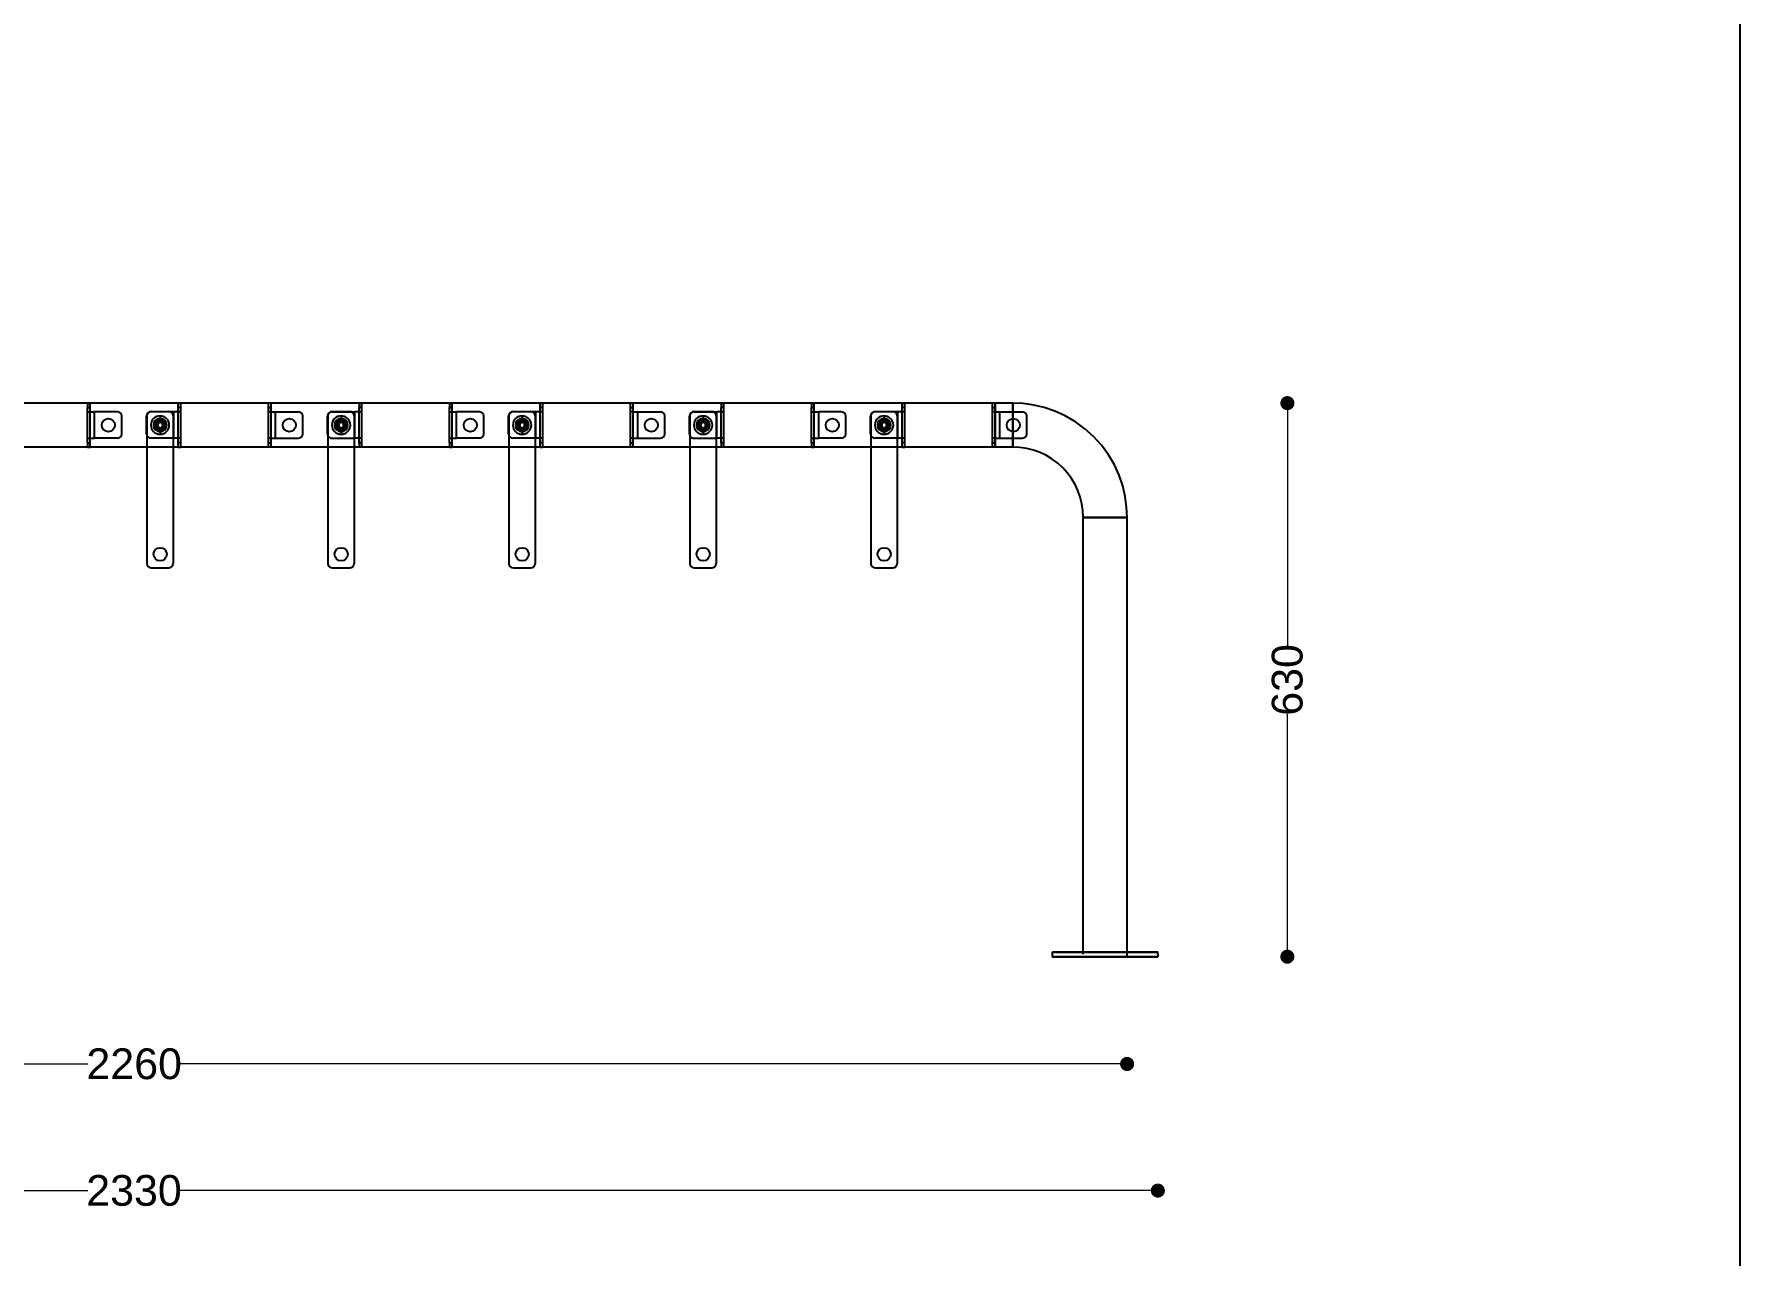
# Model space of a CAD drawing. Header units: millimetres. Extents: x 10366 to 13995, y 24552 to 29685.
# Drawn here: x 12054 to 13995, y 26904 to 28294 of the extents above; entities that cross this region are included whole.
import ezdxf

# ---------------------------------------------------------------- set-up
doc = ezdxf.new("R2010")
doc.units = ezdxf.units.MM
doc.header["$LTSCALE"] = 3
for name, color, linetype in [('Default', 7, 'Continuous'), ('Hidden_lines', 7, 'Continuous'), ('Red', 1, 'Continuous')]:
    doc.layers.add(name, color=color, linetype=linetype)
doc.styles.get("Standard").update_dxf_attribs({"font": 'arial.ttf'})
doc.dimstyles.new('MATEUSZ', dxfattribs={"dimtxt": 35, "dimasz": 16, "dimexe": 0.18, "dimexo": 0.0625, "dimgap": 0.09, "dimtad": 0, "dimdec": 0, "dimdsep": 46, "dimtxsty": 'Standard', "dimblk": 'DOT', "dimcen": 0.09, "dimse1": 1, "dimse2": 1, "dimadec": 0, "dimazin": 0, "dimtfac": 1, "dimtdec": 0, "dimtofl": 0, "dimtmove": 0, "dimatfit": 3, "dimfxl": 1, "dimtolj": 1, "dimtzin": 0, "dimlwd": 9, "dimlwe": 9, "dimarcsym": 0})

# ---------------------------------------------------------------- blocks, each defined once
blk = doc.blocks.new('_Dot')
at = {"color": 0, "linetype": 'ByBlock', "lineweight": -2}
blk.add_line((-0.5, 0), (-1, 0), dxfattribs=at)
at = {"color": 0, "linetype": 'ByBlock', "const_width": 0.5}
blk.add_lwpolyline([(-0.25, 0, 1), (0.25, 0, 1)], format="xyb", close=True, dxfattribs=at)
blk = doc.blocks.new('*D24')
at = {"color": 0, "lineweight": 9, "transparency": 16777216}
for p, q in [((11053.6, 27122.1), (12115, 27122.1)), ((13281.6, 27122.1), (12220.2, 27122.1))]:
    blk.add_line(p, q, dxfattribs=at)
at = {"layer": 'Defpoints', "color": 0, "transparency": 16777216}
for p in [(11037.6, 27247.2), (13297.6, 27247.2), (13297.6, 27122.1)]:
    blk.add_point(p, dxfattribs=at)
at = {"color": 0, "lineweight": 9, "transparency": 16777216, "xscale": 16, "yscale": 16, "zscale": 16, "rotation": 180}
blk.add_blockref('_Dot', (11037.6, 27122.1), dxfattribs=at)
at = {"color": 0, "lineweight": 9, "transparency": 16777216, "xscale": 16, "yscale": 16, "zscale": 16}
blk.add_blockref('_Dot', (13297.6, 27122.1), dxfattribs=at)
at = {"color": 0, "transparency": 16777216, "insert": (12167.6, 27122.1), "char_height": 35, "attachment_point": 5}
blk.add_mtext('\\A1;2260', dxfattribs=at)
blk = doc.blocks.new('*D25')
at = {"color": 0, "lineweight": 9, "transparency": 16777216}
for p, q in [((11018.2, 26978), (12114.8, 26978)), ((13316.6, 26978), (12220, 26978))]:
    blk.add_line(p, q, dxfattribs=at)
at = {"layer": 'Defpoints', "color": 0, "transparency": 16777216}
for p in [(11002.2, 27244.2), (13332.6, 27244.2), (13332.6, 26978)]:
    blk.add_point(p, dxfattribs=at)
at = {"color": 0, "lineweight": 9, "transparency": 16777216, "xscale": 16, "yscale": 16, "zscale": 16, "rotation": 180}
blk.add_blockref('_Dot', (11002.2, 26978), dxfattribs=at)
at = {"color": 0, "lineweight": 9, "transparency": 16777216, "xscale": 16, "yscale": 16, "zscale": 16}
blk.add_blockref('_Dot', (13332.6, 26978), dxfattribs=at)
at = {"color": 0, "transparency": 16777216, "insert": (12167.4, 26978), "char_height": 35, "attachment_point": 5}
blk.add_mtext('\\A1;2330', dxfattribs=at)
blk = doc.blocks.new('*D26')
at = {"color": 0, "lineweight": 9, "transparency": 16777216}
for p, q in [((13480, 27858.2), (13480, 27598)), ((13480, 27260.2), (13480, 27520.4))]:
    blk.add_line(p, q, dxfattribs=at)
at = {"layer": 'Defpoints', "color": 0, "transparency": 16777216}
for p in [(13044.6, 27874.2), (13480, 27874.2), (13332.6, 27244.2)]:
    blk.add_point(p, dxfattribs=at)
at = {"color": 0, "lineweight": 9, "transparency": 16777216, "xscale": 16, "yscale": 16, "zscale": 16}
for p, rotation in [((13480, 27874.2), 90), ((13480, 27244.2), 270)]:
    blk.add_blockref('_Dot', p, dxfattribs=dict(at, rotation=rotation))
at = {"color": 0, "transparency": 16777216, "insert": (13480, 27559.2), "char_height": 35, "attachment_point": 5, "rotation": 90}
blk.add_mtext('\\A1;630', dxfattribs=at)

msp = doc.modelspace()

# ---------------------------------------------------------------- linework, layer by layer
for p, q in [((13212.6, 27247.2), (13212.6, 27249.2)), ((13332.6, 27247.2), (13332.6, 27249.2))]:
    msp.add_line(p, q)
msp.add_lwpolyline([(10366.2, 24552.5), (10366.2, 29684.6), (13995, 29684.6), (13995, 24552.5)], close=True)
at = {"layer": 'Default', "color": 0}
for p, q in [((13147.6, 27874.2), (11167.6, 27874.2)), ((12114.6, 27874.2), (12117.6, 27874.2)), ((12114.6, 27864.2), (12114.6, 27869.2)), ((12114.6, 27869.2), (12117.6, 27869.2)), ((12114.6, 27834.2), (12114.6, 27864.2)), ((12117.6, 27864.2), (12117.6, 27869.2)), ((12122.6, 27834.2), (12122.6, 27864.2)), ((12148.6, 27864.2), (12122.6, 27864.2)), ((12153.6, 27839.2), (12153.6, 27859.2)), ((12217.6, 27874.2), (12220.6, 27874.2)), ((12323.6, 27874.2), (12320.6, 27874.2)), ((12387.6, 27839.2), (12387.6, 27859.2)), ((12388.1, 27859.7), (12388.1, 27691.7)), ((12393.1, 27864.7), (12413.1, 27864.7)), ((12414, 27864.2), (12418.6, 27864.2)), ((12418.1, 27859.7), (12418.1, 27691.7)), ((12418.6, 27834.2), (12418.6, 27864.2)), ((12426.6, 27874.2), (12423.6, 27874.2)), ((12423.6, 27864.2), (12423.6, 27869.2)), ((12426.6, 27869.2), (12423.6, 27869.2)), ((12426.6, 27864.2), (12426.6, 27869.2)), ((12426.6, 27834.2), (12426.6, 27864.2)), ((12526.6, 27874.2), (12529.6, 27874.2)), ((12526.6, 27864.2), (12526.6, 27869.2)), ((12526.6, 27869.2), (12529.6, 27869.2)), ((12526.6, 27834.2), (12526.6, 27864.2)), ((12529.6, 27864.2), (12529.6, 27869.2)), ((12534.6, 27834.2), (12534.6, 27864.2)), ((12560.6, 27864.2), (12534.6, 27864.2)), ((12565.6, 27839.2), (12565.6, 27859.2)), ((12629.6, 27874.2), (12632.6, 27874.2)), ((12735.6, 27874.2), (12732.6, 27874.2)), ((12799.6, 27839.2), (12799.6, 27859.2)), ((12800.1, 27859.7), (12800.1, 27691.7)), ((12805.1, 27864.7), (12825.1, 27864.7)), ((12825.8, 27864.2), (12830.6, 27864.2)), ((12830.1, 27859.7), (12830.1, 27691.7)), ((12830.6, 27834.2), (12830.6, 27864.2)), ((12838.6, 27874.2), (12835.6, 27874.2)), ((12835.6, 27864.2), (12835.6, 27869.2)), ((12838.6, 27869.2), (12835.6, 27869.2)), ((12838.6, 27864.2), (12835.6, 27864.2)), ((12838.6, 27864.2), (12838.6, 27869.2)), ((12838.6, 27834.2), (12838.6, 27864.2)), ((12938.6, 27874.2), (12941.6, 27874.2)), ((12938.6, 27864.2), (12938.6, 27869.2)), ((12938.6, 27869.2), (12941.6, 27869.2)), ((12938.6, 27834.2), (12938.6, 27864.2)), ((12941.6, 27864.2), (12941.6, 27869.2)), ((12946.6, 27834.2), (12946.6, 27864.2)), ((12972.6, 27864.2), (12946.6, 27864.2)), ((12977.6, 27839.2), (12977.6, 27859.2)), ((13041.6, 27874.2), (13044.6, 27874.2)), ((13147.6, 27874.2), (13144.6, 27874.2)), ((13147.6, 27874.2), (13144.6, 27874.2)), ((13147.6, 27874.2), (13144.6, 27874.2)), ((13167.6, 27874.2), (13147.6, 27874.2)), ((12388.1, 27824.2), (12006.1, 27824.2)), ((12114.6, 27829.2), (12114.6, 27834.2)), ((12114.6, 27829.2), (12117.6, 27829.2)), ((12114.6, 27824.2), (12117.6, 27824.2)), ((12117.6, 27829.2), (12117.6, 27834.2)), ((12148.6, 27834.2), (12122.6, 27834.2)), ((12182.1, 27824.2), (12182.1, 27691.7)), ((12212.1, 27824.2), (12212.1, 27691.7)), ((12217.6, 27824.2), (12220.6, 27824.2)), ((12323.6, 27824.2), (12320.6, 27824.2)), ((12800.1, 27824.2), (12418.1, 27824.2)), ((12423.6, 27829.2), (12423.6, 27834.2)), ((12426.6, 27829.2), (12423.6, 27829.2)), ((12426.6, 27824.2), (12423.6, 27824.2)), ((12426.6, 27829.2), (12426.6, 27834.2)), ((12526.6, 27829.2), (12526.6, 27834.2)), ((12526.6, 27829.2), (12529.6, 27829.2)), ((12526.6, 27824.2), (12529.6, 27824.2)), ((12529.6, 27829.2), (12529.6, 27834.2)), ((12560.6, 27834.2), (12534.6, 27834.2)), ((12594.1, 27824.2), (12594.1, 27691.7)), ((12624.1, 27824.2), (12624.1, 27691.7)), ((12629.6, 27824.2), (12632.6, 27824.2)), ((12735.6, 27824.2), (12732.6, 27824.2)), ((13167.6, 27824.2), (12830.1, 27824.2)), ((12838.6, 27834.2), (12835.6, 27834.2)), ((12835.6, 27829.2), (12835.6, 27834.2)), ((12838.6, 27829.2), (12835.6, 27829.2)), ((12838.6, 27824.2), (12835.6, 27824.2)), ((12838.6, 27829.2), (12838.6, 27834.2)), ((12938.6, 27829.2), (12938.6, 27834.2)), ((12938.6, 27829.2), (12941.6, 27829.2)), ((12938.6, 27824.2), (12941.6, 27824.2)), ((12941.6, 27829.2), (12941.6, 27834.2)), ((12972.6, 27834.2), (12946.6, 27834.2)), ((13006.1, 27824.2), (13006.1, 27691.7)), ((13036.1, 27824.2), (13036.1, 27691.7)), ((13041.6, 27824.2), (13044.6, 27824.2)), ((13147.6, 27824.2), (13144.6, 27824.2)), ((13247.6, 27247.2), (13247.6, 27744.2)), ((13297.6, 27247.2), (13297.6, 27744.2)), ((12187.1, 27686.7), (12207.1, 27686.7)), ((12393.1, 27686.7), (12413.1, 27686.7)), ((12599.1, 27686.7), (12619.1, 27686.7)), ((12805.1, 27686.7), (12825.1, 27686.7)), ((13011.1, 27686.7), (13031.1, 27686.7)), ((13212.6, 27244.2), (13212.6, 27247.2)), ((13332.6, 27247.2), (13332.6, 27244.2))]:
    msp.add_line(p, q, dxfattribs=at)
for points in [[(12114.6, 27874.2, 0), (12114.6, 27874.2, 0), (12114.6, 27874.2, 0), (12114.6, 27874.2, 0), (12114.6, 27874.2, 0), (12114.6, 27874.2, 0), (12114.6, 27874.2, 0), (12114.6, 27874.2, 0), (12114.6, 27874.2, 0), (12114.6, 27874.2, 0), (12114.6, 27874.2, 0), (12114.6, 27874.2, 0), (12114.6, 27874.2, 0), (12114.6, 27874.2, 0), (12114.6, 27874.2, 0), (12114.6, 27874.1, 0), (12114.6, 27873.6, 0), (12114.6, 27869.2, 0)], [(12114.6, 27864.2, 0), (12114.6, 27864.2, 0), (12114.6, 27864.2, 0), (12114.6, 27864.2, 0), (12114.6, 27864.2, 0), (12114.6, 27864.2, 0), (12114.6, 27864.2, 0), (12114.6, 27864.2, 0), (12114.6, 27864.2, 0), (12114.6, 27864.2, 0), (12114.6, 27864.2, 0), (12114.6, 27864.2, 0), (12114.7, 27864.2, 0), (12115.2, 27864.2, 0), (12117.7, 27864.2, 0), (12122.6, 27864.2, 0)], [(12117.6, 27869.2, 0), (12117.6, 27874.2, 0)], [(12426.6, 27864.2, 0), (12426.6, 27864.2, 0), (12426.6, 27864.2, 0), (12426.6, 27864.2, 0), (12426.6, 27864.2, 0), (12426.6, 27864.2, 0), (12426.6, 27864.2, 0), (12426.6, 27864.2, 0), (12426.6, 27864.2, 0), (12426.6, 27864.2, 0), (12426.6, 27864.2, 0), (12426.6, 27864.2, 0), (12426.6, 27864.2, 0), (12426, 27864.2, 0), (12423.6, 27864.2, 0), (12418.6, 27864.2, 0)], [(12423.6, 27874.2, 0), (12423.6, 27874.2, 0), (12423.6, 27874.2, 0), (12423.6, 27874.2, 0), (12423.6, 27874.2, 0), (12423.6, 27874.2, 0), (12423.6, 27874.2, 0), (12423.6, 27874.2, 0), (12423.6, 27874.2, 0), (12423.6, 27874.2, 0), (12423.6, 27874.2, 0), (12423.6, 27874.2, 0), (12423.6, 27874.2, 0), (12423.6, 27874.2, 0), (12423.6, 27874.2, 0), (12423.6, 27874.1, 0), (12423.6, 27873.6, 0), (12423.6, 27869.2, 0)], [(12426.6, 27869.2, 0), (12426.6, 27874.2, 0)], [(12526.6, 27874.2, 0), (12526.6, 27874.2, 0), (12526.6, 27874.2, 0), (12526.6, 27874.2, 0), (12526.6, 27874.2, 0), (12526.6, 27874.2, 0), (12526.6, 27874.2, 0), (12526.6, 27874.2, 0), (12526.6, 27874.2, 0), (12526.6, 27874.2, 0), (12526.6, 27874.2, 0), (12526.6, 27874.2, 0), (12526.6, 27874.2, 0), (12526.6, 27874.2, 0), (12526.6, 27874.2, 0), (12526.6, 27874.1, 0), (12526.6, 27873.6, 0), (12526.6, 27869.2, 0)], [(12526.6, 27864.2, 0), (12526.6, 27864.2, 0), (12526.6, 27864.2, 0), (12526.6, 27864.2, 0), (12526.6, 27864.2, 0), (12526.6, 27864.2, 0), (12526.6, 27864.2, 0), (12526.6, 27864.2, 0), (12526.6, 27864.2, 0), (12526.6, 27864.2, 0), (12526.6, 27864.2, 0), (12526.6, 27864.2, 0), (12526.7, 27864.2, 0), (12527.2, 27864.2, 0), (12529.7, 27864.2, 0), (12534.6, 27864.2, 0)], [(12529.6, 27869.2, 0), (12529.6, 27874.2, 0)], [(12838.6, 27864.2, 0), (12838.6, 27864.2, 0), (12838.6, 27864.2, 0), (12838.6, 27864.2, 0), (12838.6, 27864.2, 0), (12838.6, 27864.2, 0), (12838.6, 27864.2, 0), (12838.6, 27864.2, 0), (12838.6, 27864.2, 0), (12838.6, 27864.2, 0), (12838.6, 27864.2, 0), (12838.6, 27864.2, 0), (12838.6, 27864.2, 0), (12838, 27864.2, 0), (12835.6, 27864.2, 0), (12830.6, 27864.2, 0)], [(12835.6, 27874.2, 0), (12835.6, 27874.2, 0), (12835.6, 27874.2, 0), (12835.6, 27874.2, 0), (12835.6, 27874.2, 0), (12835.6, 27874.2, 0), (12835.6, 27874.2, 0), (12835.6, 27874.2, 0), (12835.6, 27874.2, 0), (12835.6, 27874.2, 0), (12835.6, 27874.2, 0), (12835.6, 27874.2, 0), (12835.6, 27874.2, 0), (12835.6, 27874.2, 0), (12835.6, 27874.2, 0), (12835.6, 27874.1, 0), (12835.6, 27873.6, 0), (12835.6, 27869.2, 0)], [(12838.6, 27869.2, 0), (12838.6, 27874.2, 0)], [(12938.6, 27874.2, 0), (12938.6, 27874.2, 0), (12938.6, 27874.2, 0), (12938.6, 27874.2, 0), (12938.6, 27874.2, 0), (12938.6, 27874.2, 0), (12938.6, 27874.2, 0), (12938.6, 27874.2, 0), (12938.6, 27874.2, 0), (12938.6, 27874.2, 0), (12938.6, 27874.2, 0), (12938.6, 27874.2, 0), (12938.6, 27874.2, 0), (12938.6, 27874.2, 0), (12938.6, 27874.2, 0), (12938.6, 27874.1, 0), (12938.6, 27873.6, 0), (12938.6, 27869.2, 0)], [(12938.6, 27864.2, 0), (12938.6, 27864.2, 0), (12938.6, 27864.2, 0), (12938.6, 27864.2, 0), (12938.6, 27864.2, 0), (12938.6, 27864.2, 0), (12938.6, 27864.2, 0), (12938.6, 27864.2, 0), (12938.6, 27864.2, 0), (12938.6, 27864.2, 0), (12938.6, 27864.2, 0), (12938.6, 27864.2, 0), (12938.7, 27864.2, 0), (12939.2, 27864.2, 0), (12941.7, 27864.2, 0), (12946.6, 27864.2, 0)], [(12941.6, 27869.2, 0), (12941.6, 27874.2, 0)], [(13147.6, 27874.2, 0), (13147.6, 27874.2, 0), (13147.6, 27874.2, 0), (13147.6, 27874.2, 0), (13147.6, 27874.2, 0), (13147.6, 27874.2, 0), (13147.6, 27874.2, 0), (13147.6, 27874.2, 0), (13147.6, 27874.2, 0), (13147.6, 27874.2, 0), (13147.6, 27874.2, 0), (13147.6, 27874.2, 0), (13147.6, 27874.2, 0), (13147.6, 27874, 0), (13147.6, 27873.5, 0), (13147.6, 27871.1, 0), (13147.6, 27824.2, 0)], [(13167.6, 27874.2, 0), (13167.6, 27874.2, 0), (13167.6, 27874.2, 0), (13167.6, 27874.2, 0), (13167.6, 27874.2, 0), (13167.6, 27874.2, 0), (13167.6, 27874.2, 0), (13167.6, 27874.2, 0), (13167.6, 27874.2, 0), (13167.6, 27874.2, 0), (13167.6, 27874.2, 0), (13167.6, 27874.2, 0), (13167.6, 27874.2, 0), (13167.6, 27874, 0), (13167.6, 27873.5, 0), (13167.6, 27871.1, 0), (13167.6, 27824.2, 0)], [(13297.6, 27744.2, 0), (13297.1, 27755.9, 0), (13295.5, 27767.9, 0), (13292.6, 27780, 0), (13288.5, 27792.1, 0), (13283.1, 27803.9, 0), (13276.4, 27815.4, 0), (13268.6, 27826.2, 0), (13259.5, 27836.1, 0), (13249.6, 27845.1, 0), (13238.8, 27853, 0), (13227.3, 27859.7, 0), (13215.5, 27865.1, 0), (13203.4, 27869.2, 0), (13191.3, 27872, 0), (13179.3, 27873.7, 0), (13167.6, 27874.2, 0)], [(12114.6, 27834.2, 0), (12114.6, 27834.2, 0), (12114.6, 27834.2, 0), (12114.6, 27834.2, 0), (12114.6, 27834.2, 0), (12114.6, 27834.2, 0), (12114.6, 27834.2, 0), (12114.6, 27834.2, 0), (12114.6, 27834.2, 0), (12114.6, 27834.2, 0), (12114.6, 27834.2, 0), (12114.6, 27834.2, 0), (12114.7, 27834.2, 0), (12115.2, 27834.2, 0), (12117.7, 27834.2, 0), (12122.6, 27834.2, 0)], [(12114.6, 27829.2, 0), (12114.6, 27824.2, 0)], [(12117.6, 27824.2, 0), (12117.6, 27824.2, 0), (12117.6, 27824.2, 0), (12117.6, 27824.2, 0), (12117.6, 27824.2, 0), (12117.6, 27824.2, 0), (12117.6, 27824.2, 0), (12117.6, 27824.2, 0), (12117.6, 27824.2, 0), (12117.6, 27824.2, 0), (12117.6, 27824.2, 0), (12117.6, 27824.2, 0), (12117.6, 27824.2, 0), (12117.6, 27824.2, 0), (12117.6, 27824.3, 0), (12117.6, 27824.4, 0), (12117.6, 27824.8, 0), (12117.6, 27829.2, 0)], [(12426.6, 27834.2, 0), (12426.6, 27834.2, 0), (12426.6, 27834.2, 0), (12426.6, 27834.2, 0), (12426.6, 27834.2, 0), (12426.6, 27834.2, 0), (12426.6, 27834.2, 0), (12426.6, 27834.2, 0), (12426.6, 27834.2, 0), (12426.6, 27834.2, 0), (12426.6, 27834.2, 0), (12426.6, 27834.2, 0), (12426.6, 27834.2, 0), (12426, 27834.2, 0), (12423.6, 27834.2, 0), (12418.6, 27834.2, 0)], [(12423.6, 27829.2, 0), (12423.6, 27824.2, 0)], [(12426.6, 27824.2, 0), (12426.6, 27824.2, 0), (12426.6, 27824.2, 0), (12426.6, 27824.2, 0), (12426.6, 27824.2, 0), (12426.6, 27824.2, 0), (12426.6, 27824.2, 0), (12426.6, 27824.2, 0), (12426.6, 27824.2, 0), (12426.6, 27824.2, 0), (12426.6, 27824.2, 0), (12426.6, 27824.2, 0), (12426.6, 27824.2, 0), (12426.6, 27824.2, 0), (12426.6, 27824.3, 0), (12426.6, 27824.4, 0), (12426.6, 27824.8, 0), (12426.6, 27829.2, 0)], [(12526.6, 27834.2, 0), (12526.6, 27834.2, 0), (12526.6, 27834.2, 0), (12526.6, 27834.2, 0), (12526.6, 27834.2, 0), (12526.6, 27834.2, 0), (12526.6, 27834.2, 0), (12526.6, 27834.2, 0), (12526.6, 27834.2, 0), (12526.6, 27834.2, 0), (12526.6, 27834.2, 0), (12526.6, 27834.2, 0), (12526.7, 27834.2, 0), (12527.2, 27834.2, 0), (12529.7, 27834.2, 0), (12534.6, 27834.2, 0)], [(12526.6, 27829.2, 0), (12526.6, 27824.2, 0)], [(12529.6, 27824.2, 0), (12529.6, 27824.2, 0), (12529.6, 27824.2, 0), (12529.6, 27824.2, 0), (12529.6, 27824.2, 0), (12529.6, 27824.2, 0), (12529.6, 27824.2, 0), (12529.6, 27824.2, 0), (12529.6, 27824.2, 0), (12529.6, 27824.2, 0), (12529.6, 27824.2, 0), (12529.6, 27824.2, 0), (12529.6, 27824.2, 0), (12529.6, 27824.2, 0), (12529.6, 27824.3, 0), (12529.6, 27824.4, 0), (12529.6, 27824.8, 0), (12529.6, 27829.2, 0)], [(12838.6, 27834.2, 0), (12838.6, 27834.2, 0), (12838.6, 27834.2, 0), (12838.6, 27834.2, 0), (12838.6, 27834.2, 0), (12838.6, 27834.2, 0), (12838.6, 27834.2, 0), (12838.6, 27834.2, 0), (12838.6, 27834.2, 0), (12838.6, 27834.2, 0), (12838.6, 27834.2, 0), (12838.6, 27834.2, 0), (12838.6, 27834.2, 0), (12838, 27834.2, 0), (12835.6, 27834.2, 0), (12830.6, 27834.2, 0)], [(12835.6, 27829.2, 0), (12835.6, 27824.2, 0)], [(12838.6, 27824.2, 0), (12838.6, 27824.2, 0), (12838.6, 27824.2, 0), (12838.6, 27824.2, 0), (12838.6, 27824.2, 0), (12838.6, 27824.2, 0), (12838.6, 27824.2, 0), (12838.6, 27824.2, 0), (12838.6, 27824.2, 0), (12838.6, 27824.2, 0), (12838.6, 27824.2, 0), (12838.6, 27824.2, 0), (12838.6, 27824.2, 0), (12838.6, 27824.2, 0), (12838.6, 27824.3, 0), (12838.6, 27824.4, 0), (12838.6, 27824.8, 0), (12838.6, 27829.2, 0)], [(12938.6, 27834.2, 0), (12938.6, 27834.2, 0), (12938.6, 27834.2, 0), (12938.6, 27834.2, 0), (12938.6, 27834.2, 0), (12938.6, 27834.2, 0), (12938.6, 27834.2, 0), (12938.6, 27834.2, 0), (12938.6, 27834.2, 0), (12938.6, 27834.2, 0), (12938.6, 27834.2, 0), (12938.6, 27834.2, 0), (12938.7, 27834.2, 0), (12939.2, 27834.2, 0), (12941.7, 27834.2, 0), (12946.6, 27834.2, 0)], [(12938.6, 27829.2, 0), (12938.6, 27824.2, 0)], [(12941.6, 27824.2, 0), (12941.6, 27824.2, 0), (12941.6, 27824.2, 0), (12941.6, 27824.2, 0), (12941.6, 27824.2, 0), (12941.6, 27824.2, 0), (12941.6, 27824.2, 0), (12941.6, 27824.2, 0), (12941.6, 27824.2, 0), (12941.6, 27824.2, 0), (12941.6, 27824.2, 0), (12941.6, 27824.2, 0), (12941.6, 27824.2, 0), (12941.6, 27824.2, 0), (12941.6, 27824.3, 0), (12941.6, 27824.4, 0), (12941.6, 27824.8, 0), (12941.6, 27829.2, 0)], [(13247.6, 27744.2, 0), (13247.2, 27752, 0), (13246.1, 27759.7, 0), (13244.2, 27767.2, 0), (13241.6, 27774.6, 0), (13238.4, 27781.6, 0), (13234.4, 27788.3, 0), (13229.8, 27794.6, 0), (13224.5, 27800.4, 0), (13218.7, 27805.8, 0), (13212.4, 27810.5, 0), (13205.7, 27814.6, 0), (13198.5, 27818, 0), (13191.1, 27820.7, 0), (13183.4, 27822.6, 0), (13175.6, 27823.8, 0), (13167.6, 27824.2, 0)], [(13297.6, 27744.2, 0), (13297.6, 27744.2, 0), (13297.6, 27744.2, 0), (13297.6, 27744.2, 0), (13297.6, 27744.2, 0), (13297.6, 27744.2, 0), (13297.6, 27744.2, 0), (13297.6, 27744.2, 0), (13297.6, 27744.2, 0), (13297.6, 27744.2, 0), (13297.6, 27744.2, 0), (13297.6, 27744.2, 0), (13297.6, 27744.2, 0), (13297.4, 27744.2, 0), (13296.9, 27744.2, 0), (13294.5, 27744.2, 0), (13247.6, 27744.2, 0)], [(13247.4, 27249.2, 0), (13218.2, 27249.2, 0), (13212.9, 27249.2, 0), (13212.6, 27249.2, 0), (13212.6, 27249.2, 0), (13212.6, 27249.2, 0), (13212.6, 27249.2, 0), (13212.6, 27249.2, 0), (13212.6, 27249.2, 0), (13212.6, 27249.2, 0), (13212.6, 27249.2, 0), (13212.6, 27249.2, 0), (13212.6, 27249.2, 0), (13212.6, 27249.2, 0), (13212.6, 27249.2, 0), (13212.6, 27249.2, 0), (13212.6, 27249.2, 0), (13212.6, 27249.2, 0), (13212.6, 27249.2, 0), (13212.6, 27249.2, 0), (13212.6, 27249.2, 0), (13212.7, 27249.2, 0), (13212.9, 27249.2, 0), (13213.9, 27249.2, 0), (13218, 27249.2, 0), (13272.6, 27249.2, 0)], [(13272.6, 27249.2, 0), (13331.3, 27249.2, 0), (13332.6, 27249.2, 0), (13332.6, 27249.2, 0), (13332.6, 27249.2, 0), (13332.6, 27249.2, 0), (13332.6, 27249.2, 0), (13332.6, 27249.2, 0), (13332.6, 27249.2, 0), (13332.6, 27249.2, 0), (13332.6, 27249.2, 0), (13332.6, 27249.2, 0), (13332.6, 27249.2, 0), (13332.6, 27249.2, 0), (13332.6, 27249.2, 0), (13332.6, 27249.2, 0), (13332.6, 27249.2, 0), (13332.6, 27249.2, 0), (13332.6, 27249.2, 0), (13332.5, 27249.2, 0), (13332.3, 27249.2, 0), (13331.3, 27249.2, 0), (13327.2, 27249.2, 0), (13297.6, 27249.2, 0)]]:
    msp.add_polyline3d(points, dxfattribs=at)
msp.add_polyline3d([(13332.6, 27244.2, 0), (13332.6, 27244.2, 0), (13332.6, 27244.2, 0), (13332.6, 27244.2, 0), (13332.6, 27244.2, 0), (13332.6, 27244.2, 0), (13332.6, 27244.2, 0), (13332.6, 27244.2, 0), (13332.6, 27244.2, 0), (13332.6, 27244.2, 0), (13332.6, 27244.2, 0), (13332.5, 27244.2, 0), (13332.2, 27244.2, 0), (13330.9, 27244.2, 0), (13325.2, 27244.2, 0), (13221.7, 27244.2, 0), (13212.9, 27244.2, 0), (13212.7, 27244.2, 0), (13212.6, 27244.2, 0), (13212.6, 27244.2, 0), (13212.6, 27244.2, 0), (13212.6, 27244.2, 0), (13212.6, 27244.2, 0), (13212.6, 27244.2, 0), (13212.6, 27244.2, 0), (13212.6, 27244.2, 0), (13212.6, 27244.2, 0), (13212.6, 27244.2, 0), (13212.6, 27244.2, 0), (13212.6, 27244.2, 0), (13212.6, 27244.2, 0), (13212.6, 27244.2, 0), (13212.7, 27244.2, 0), (13212.7, 27244.2, 0), (13213, 27244.2, 0), (13214.4, 27244.2, 0), (13220, 27244.2, 0)], close=True, dxfattribs=at)
for centre in [(12138.1, 27849.2), (12550.1, 27849.2), (12962.1, 27849.2), (12197.1, 27702.2), (12403.1, 27702.2), (12609.1, 27702.2), (12815.1, 27702.2), (13021.1, 27702.2)]:
    msp.add_circle(centre, 7.5, dxfattribs=at)
for centre, start, end in [((12148.6, 27859.2), 0, 90), ((12392.6, 27859.2), 90, 180), ((12393.1, 27859.7), 90, 180), ((12413.1, 27859.7), 0, 90), ((12560.6, 27859.2), 0, 90), ((12804.6, 27859.2), 90, 180), ((12805.1, 27859.7), 90, 180), ((12825.1, 27859.7), 0, 90), ((12972.6, 27859.2), 360, 90), ((12148.6, 27839.2), 270, 0), ((12392.6, 27839.2), 180, 205.5778), ((12560.6, 27839.2), 270, 0), ((12804.6, 27839.2), 180, 205.5778), ((12804.6, 27839.2), 180, 205.5778), ((12972.6, 27839.2), 270, 0), ((12187.1, 27691.7), 180, 270), ((12207.1, 27691.7), 270, 0), ((12393.1, 27691.7), 180, 270), ((12413.1, 27691.7), 270, 0), ((12599.1, 27691.7), 180, 270), ((12619.1, 27691.7), 270, 0), ((12805.1, 27691.7), 180, 270), ((12825.1, 27691.7), 270, 0), ((13011.1, 27691.7), 180, 270), ((13031.1, 27691.7), 270, 0)]:
    msp.add_arc(centre, 5, start, end, dxfattribs=at)
at = {"layer": 'Hidden_lines', "color": 0}
for p, q in [((12117.6, 27834.2), (12117.6, 27864.2)), ((12181.6, 27839.2), (12181.6, 27859.2)), ((12182.1, 27859.7), (12182.1, 27824.2)), ((12212.6, 27864.2), (12186.6, 27864.2)), ((12187.1, 27864.7), (12207.1, 27864.7)), ((12212.1, 27859.7), (12212.1, 27824.2)), ((12212.6, 27834.2), (12212.6, 27864.2)), ((12220.6, 27869.2), (12217.6, 27869.2)), ((12220.6, 27864.2), (12217.6, 27864.2)), ((12320.6, 27869.2), (12323.6, 27869.2)), ((12323.6, 27864.2), (12320.6, 27864.2)), ((12328.6, 27834.2), (12328.6, 27864.2)), ((12328.6, 27864.2), (12354.6, 27864.2)), ((12359.6, 27839.2), (12359.6, 27859.2)), ((12392.6, 27864.2), (12414, 27864.2)), ((12423.6, 27834.2), (12423.6, 27864.2)), ((12529.6, 27834.2), (12529.6, 27864.2)), ((12593.6, 27839.2), (12593.6, 27859.2)), ((12594.1, 27859.7), (12594.1, 27824.2)), ((12624.6, 27864.2), (12598.6, 27864.2)), ((12599.1, 27864.7), (12619.1, 27864.7)), ((12624.1, 27859.7), (12624.1, 27824.2)), ((12624.6, 27834.2), (12624.6, 27864.2)), ((12632.6, 27869.2), (12629.6, 27869.2)), ((12632.6, 27864.2), (12629.6, 27864.2)), ((12732.6, 27869.2), (12735.6, 27869.2)), ((12735.6, 27864.2), (12732.6, 27864.2)), ((12740.6, 27834.2), (12740.6, 27864.2)), ((12740.6, 27864.2), (12766.6, 27864.2)), ((12771.6, 27839.2), (12771.6, 27859.2)), ((12804.6, 27864.2), (12825.8, 27864.2)), ((12835.6, 27834.2), (12835.6, 27864.2)), ((12941.6, 27834.2), (12941.6, 27864.2)), ((13005.6, 27839.2), (13005.6, 27859.2)), ((13006.1, 27859.7), (13006.1, 27824.2)), ((13036.6, 27864.2), (13010.6, 27864.2)), ((13011.1, 27864.7), (13031.1, 27864.7)), ((13036.1, 27859.7), (13036.1, 27824.2)), ((13036.6, 27834.2), (13036.6, 27864.2)), ((13044.6, 27869.2), (13041.6, 27869.2)), ((13044.6, 27864.2), (13041.6, 27864.2)), ((13144.6, 27869.2), (13147.6, 27869.2)), ((13147.6, 27864.2), (13144.6, 27864.2)), ((13152.6, 27834.2), (13152.6, 27864.2)), ((13152.6, 27864.2), (13178.6, 27864.2)), ((13183.6, 27839.2), (13183.6, 27859.2)), ((12212.6, 27834.2), (12186.6, 27834.2)), ((12220.6, 27834.2), (12217.6, 27834.2)), ((12220.6, 27829.2), (12217.6, 27829.2)), ((12323.6, 27834.2), (12320.6, 27834.2)), ((12320.6, 27829.2), (12323.6, 27829.2)), ((12328.6, 27834.2), (12354.6, 27834.2)), ((12418.1, 27824.2), (12388.1, 27824.2)), ((12392.6, 27834.2), (12418.6, 27834.2)), ((12624.6, 27834.2), (12598.6, 27834.2)), ((12632.6, 27834.2), (12629.6, 27834.2)), ((12632.6, 27829.2), (12629.6, 27829.2)), ((12735.6, 27834.2), (12732.6, 27834.2)), ((12732.6, 27829.2), (12735.6, 27829.2)), ((12740.6, 27834.2), (12766.6, 27834.2)), ((12830.1, 27824.2), (12800.1, 27824.2)), ((12804.6, 27834.2), (12830.6, 27834.2)), ((13036.6, 27834.2), (13010.6, 27834.2)), ((13044.6, 27834.2), (13041.6, 27834.2)), ((13044.6, 27829.2), (13041.6, 27829.2)), ((13147.6, 27834.2), (13144.6, 27834.2)), ((13144.6, 27829.2), (13147.6, 27829.2)), ((13152.6, 27834.2), (13178.6, 27834.2)), ((13297.6, 27244.2), (13297.6, 27247.2)), ((13297.6, 27244.2), (13297.6, 27247.2))]:
    msp.add_line(p, q, dxfattribs=at)
for points in [[(12197.1, 27859.7, 0), (12197.1, 27859.7, 0), (12197.1, 27859.7, 0), (12197.1, 27859.7, 0), (12197.1, 27859.7, 0), (12197.1, 27859.7, 0), (12197.1, 27859.7, 0), (12197.1, 27859.7, 0), (12197.1, 27859.7, 0), (12197.1, 27859.7, 0), (12197.1, 27859.7, 0), (12197.1, 27859.7, 0), (12197.1, 27859.7, 0), (12197.1, 27859.7, 0), (12197.1, 27859.7, 0), (12197.1, 27859.5, 0), (12197.1, 27859, 0), (12197.1, 27853.7, 0)], [(12217.6, 27864.2, 0), (12217.6, 27864.2, 0), (12217.6, 27864.2, 0), (12217.6, 27864.2, 0), (12217.6, 27864.2, 0), (12217.6, 27864.2, 0), (12217.6, 27864.2, 0), (12217.6, 27864.2, 0), (12217.6, 27864.2, 0), (12217.6, 27864.2, 0), (12217.6, 27864.2, 0), (12217.6, 27864.2, 0), (12217.5, 27864.2, 0), (12217.1, 27864.2, 0), (12212.6, 27864.2, 0)], [(12217.6, 27824.2, 0), (12217.6, 27824.2, 0), (12217.6, 27824.2, 0), (12217.6, 27824.2, 0), (12217.6, 27824.2, 0), (12217.6, 27824.2, 0), (12217.6, 27824.2, 0), (12217.6, 27824.2, 0), (12217.6, 27824.2, 0), (12217.6, 27824.2, 0), (12217.6, 27824.2, 0), (12217.6, 27824.2, 0), (12217.6, 27824.3, 0), (12217.6, 27824.7, 0), (12217.6, 27826.6, 0), (12217.6, 27846.1, 0), (12217.6, 27874.2, 0)], [(12220.6, 27824.2, 0), (12220.6, 27824.2, 0), (12220.6, 27824.2, 0), (12220.6, 27824.2, 0), (12220.6, 27824.2, 0), (12220.6, 27824.2, 0), (12220.6, 27824.2, 0), (12220.6, 27824.2, 0), (12220.6, 27824.2, 0), (12220.6, 27824.2, 0), (12220.6, 27824.2, 0), (12220.6, 27824.2, 0), (12220.6, 27824.3, 0), (12220.6, 27824.7, 0), (12220.6, 27826.6, 0), (12220.6, 27846.1, 0), (12220.6, 27874.2, 0)], [(12320.6, 27824.2, 0), (12320.6, 27824.2, 0), (12320.6, 27824.2, 0), (12320.6, 27824.2, 0), (12320.6, 27824.2, 0), (12320.6, 27824.2, 0), (12320.6, 27824.2, 0), (12320.6, 27824.2, 0), (12320.6, 27824.2, 0), (12320.6, 27824.2, 0), (12320.6, 27824.2, 0), (12320.6, 27824.2, 0), (12320.6, 27824.3, 0), (12320.6, 27824.7, 0), (12320.6, 27826.6, 0), (12320.6, 27846.1, 0), (12320.6, 27874.2, 0)], [(12323.6, 27824.2, 0), (12323.6, 27824.2, 0), (12323.6, 27824.2, 0), (12323.6, 27824.2, 0), (12323.6, 27824.2, 0), (12323.6, 27824.2, 0), (12323.6, 27824.2, 0), (12323.6, 27824.2, 0), (12323.6, 27824.2, 0), (12323.6, 27824.2, 0), (12323.6, 27824.2, 0), (12323.6, 27824.2, 0), (12323.6, 27824.3, 0), (12323.6, 27824.7, 0), (12323.6, 27826.6, 0), (12323.6, 27846.1, 0), (12323.6, 27874.2, 0)], [(12323.6, 27864.2, 0), (12323.6, 27864.2, 0), (12323.6, 27864.2, 0), (12323.6, 27864.2, 0), (12323.6, 27864.2, 0), (12323.6, 27864.2, 0), (12323.6, 27864.2, 0), (12323.6, 27864.2, 0), (12323.6, 27864.2, 0), (12323.6, 27864.2, 0), (12323.6, 27864.2, 0), (12323.6, 27864.2, 0), (12323.7, 27864.2, 0), (12324.1, 27864.2, 0), (12328.6, 27864.2, 0)], [(12609.1, 27859.7, 0), (12609.1, 27859.7, 0), (12609.1, 27859.7, 0), (12609.1, 27859.7, 0), (12609.1, 27859.7, 0), (12609.1, 27859.7, 0), (12609.1, 27859.7, 0), (12609.1, 27859.7, 0), (12609.1, 27859.7, 0), (12609.1, 27859.7, 0), (12609.1, 27859.7, 0), (12609.1, 27859.7, 0), (12609.1, 27859.7, 0), (12609.1, 27859.7, 0), (12609.1, 27859.7, 0), (12609.1, 27859.5, 0), (12609.1, 27859, 0), (12609.1, 27853.7, 0)], [(12629.6, 27864.2, 0), (12629.6, 27864.2, 0), (12629.6, 27864.2, 0), (12629.6, 27864.2, 0), (12629.6, 27864.2, 0), (12629.6, 27864.2, 0), (12629.6, 27864.2, 0), (12629.6, 27864.2, 0), (12629.6, 27864.2, 0), (12629.6, 27864.2, 0), (12629.6, 27864.2, 0), (12629.6, 27864.2, 0), (12629.5, 27864.2, 0), (12629.1, 27864.2, 0), (12624.6, 27864.2, 0)], [(12629.6, 27824.2, 0), (12629.6, 27824.2, 0), (12629.6, 27824.2, 0), (12629.6, 27824.2, 0), (12629.6, 27824.2, 0), (12629.6, 27824.2, 0), (12629.6, 27824.2, 0), (12629.6, 27824.2, 0), (12629.6, 27824.2, 0), (12629.6, 27824.2, 0), (12629.6, 27824.2, 0), (12629.6, 27824.2, 0), (12629.6, 27824.3, 0), (12629.6, 27824.7, 0), (12629.6, 27826.6, 0), (12629.6, 27846.1, 0), (12629.6, 27874.2, 0)], [(12632.6, 27824.2, 0), (12632.6, 27824.2, 0), (12632.6, 27824.2, 0), (12632.6, 27824.2, 0), (12632.6, 27824.2, 0), (12632.6, 27824.2, 0), (12632.6, 27824.2, 0), (12632.6, 27824.2, 0), (12632.6, 27824.2, 0), (12632.6, 27824.2, 0), (12632.6, 27824.2, 0), (12632.6, 27824.2, 0), (12632.6, 27824.3, 0), (12632.6, 27824.7, 0), (12632.6, 27826.6, 0), (12632.6, 27846.1, 0), (12632.6, 27874.2, 0)], [(12732.6, 27824.2, 0), (12732.6, 27824.2, 0), (12732.6, 27824.2, 0), (12732.6, 27824.2, 0), (12732.6, 27824.2, 0), (12732.6, 27824.2, 0), (12732.6, 27824.2, 0), (12732.6, 27824.2, 0), (12732.6, 27824.2, 0), (12732.6, 27824.2, 0), (12732.6, 27824.2, 0), (12732.6, 27824.2, 0), (12732.6, 27824.3, 0), (12732.6, 27824.7, 0), (12732.6, 27826.6, 0), (12732.6, 27846.1, 0), (12732.6, 27874.2, 0)], [(12735.6, 27824.2, 0), (12735.6, 27824.2, 0), (12735.6, 27824.2, 0), (12735.6, 27824.2, 0), (12735.6, 27824.2, 0), (12735.6, 27824.2, 0), (12735.6, 27824.2, 0), (12735.6, 27824.2, 0), (12735.6, 27824.2, 0), (12735.6, 27824.2, 0), (12735.6, 27824.2, 0), (12735.6, 27824.2, 0), (12735.6, 27824.3, 0), (12735.6, 27824.7, 0), (12735.6, 27826.6, 0), (12735.6, 27846.1, 0), (12735.6, 27874.2, 0)], [(12735.6, 27864.2, 0), (12735.6, 27864.2, 0), (12735.6, 27864.2, 0), (12735.6, 27864.2, 0), (12735.6, 27864.2, 0), (12735.6, 27864.2, 0), (12735.6, 27864.2, 0), (12735.6, 27864.2, 0), (12735.6, 27864.2, 0), (12735.6, 27864.2, 0), (12735.6, 27864.2, 0), (12735.6, 27864.2, 0), (12735.7, 27864.2, 0), (12736.1, 27864.2, 0), (12740.6, 27864.2, 0)], [(13021.1, 27859.7, 0), (13021.1, 27859.7, 0), (13021.1, 27859.7, 0), (13021.1, 27859.7, 0), (13021.1, 27859.7, 0), (13021.1, 27859.7, 0), (13021.1, 27859.7, 0), (13021.1, 27859.7, 0), (13021.1, 27859.7, 0), (13021.1, 27859.7, 0), (13021.1, 27859.7, 0), (13021.1, 27859.7, 0), (13021.1, 27859.7, 0), (13021.1, 27859.7, 0), (13021.1, 27859.7, 0), (13021.1, 27859.5, 0), (13021.1, 27859, 0), (13021.1, 27853.7, 0)], [(13041.6, 27864.2, 0), (13041.6, 27864.2, 0), (13041.6, 27864.2, 0), (13041.6, 27864.2, 0), (13041.6, 27864.2, 0), (13041.6, 27864.2, 0), (13041.6, 27864.2, 0), (13041.6, 27864.2, 0), (13041.6, 27864.2, 0), (13041.6, 27864.2, 0), (13041.6, 27864.2, 0), (13041.6, 27864.2, 0), (13041.5, 27864.2, 0), (13041.1, 27864.2, 0), (13036.6, 27864.2, 0)], [(13041.6, 27824.2, 0), (13041.6, 27824.2, 0), (13041.6, 27824.2, 0), (13041.6, 27824.2, 0), (13041.6, 27824.2, 0), (13041.6, 27824.2, 0), (13041.6, 27824.2, 0), (13041.6, 27824.2, 0), (13041.6, 27824.2, 0), (13041.6, 27824.2, 0), (13041.6, 27824.2, 0), (13041.6, 27824.2, 0), (13041.6, 27824.3, 0), (13041.6, 27824.7, 0), (13041.6, 27826.6, 0), (13041.6, 27846.1, 0), (13041.6, 27874.2, 0)], [(13044.6, 27824.2, 0), (13044.6, 27824.2, 0), (13044.6, 27824.2, 0), (13044.6, 27824.2, 0), (13044.6, 27824.2, 0), (13044.6, 27824.2, 0), (13044.6, 27824.2, 0), (13044.6, 27824.2, 0), (13044.6, 27824.2, 0), (13044.6, 27824.2, 0), (13044.6, 27824.2, 0), (13044.6, 27824.2, 0), (13044.6, 27824.3, 0), (13044.6, 27824.7, 0), (13044.6, 27826.6, 0), (13044.6, 27846.1, 0), (13044.6, 27874.2, 0)], [(13144.6, 27824.2, 0), (13144.6, 27824.2, 0), (13144.6, 27824.2, 0), (13144.6, 27824.2, 0), (13144.6, 27824.2, 0), (13144.6, 27824.2, 0), (13144.6, 27824.2, 0), (13144.6, 27824.2, 0), (13144.6, 27824.2, 0), (13144.6, 27824.2, 0), (13144.6, 27824.2, 0), (13144.6, 27824.2, 0), (13144.6, 27824.3, 0), (13144.6, 27824.7, 0), (13144.6, 27826.6, 0), (13144.6, 27846.1, 0), (13144.6, 27874.2, 0)], [(13147.6, 27824.2, 0), (13147.6, 27824.2, 0), (13147.6, 27824.2, 0), (13147.6, 27824.2, 0), (13147.6, 27824.2, 0), (13147.6, 27824.2, 0), (13147.6, 27824.2, 0), (13147.6, 27824.2, 0), (13147.6, 27824.2, 0), (13147.6, 27824.2, 0), (13147.6, 27824.2, 0), (13147.6, 27824.2, 0), (13147.6, 27824.3, 0), (13147.6, 27824.4, 0), (13147.6, 27824.9, 0), (13147.6, 27827.3, 0), (13147.6, 27874.2, 0)], [(13147.6, 27864.2, 0), (13147.6, 27864.2, 0), (13147.6, 27864.2, 0), (13147.6, 27864.2, 0), (13147.6, 27864.2, 0), (13147.6, 27864.2, 0), (13147.6, 27864.2, 0), (13147.6, 27864.2, 0), (13147.6, 27864.2, 0), (13147.6, 27864.2, 0), (13147.6, 27864.2, 0), (13147.6, 27864.2, 0), (13147.7, 27864.2, 0), (13147.8, 27864.2, 0), (13149.1, 27864.2, 0), (13152.6, 27864.2, 0)], [(13167.6, 27824.2, 0), (13167.6, 27824.2, 0), (13167.6, 27824.2, 0), (13167.6, 27824.2, 0), (13167.6, 27824.2, 0), (13167.6, 27824.2, 0), (13167.6, 27824.2, 0), (13167.6, 27824.2, 0), (13167.6, 27824.2, 0), (13167.6, 27824.2, 0), (13167.6, 27824.2, 0), (13167.6, 27824.2, 0), (13167.6, 27824.3, 0), (13167.6, 27824.4, 0), (13167.6, 27824.9, 0), (13167.6, 27827.3, 0), (13167.6, 27874.2, 0)], [(12197.1, 27844.7, 0), (12197.1, 27838.7, 0)], [(12609.1, 27844.7, 0), (12609.1, 27838.7, 0)], [(13021.1, 27844.7, 0), (13021.1, 27838.7, 0)], [(12217.6, 27834.2, 0), (12217.6, 27834.2, 0), (12217.6, 27834.2, 0), (12217.6, 27834.2, 0), (12217.6, 27834.2, 0), (12217.6, 27834.2, 0), (12217.6, 27834.2, 0), (12217.6, 27834.2, 0), (12217.6, 27834.2, 0), (12217.6, 27834.2, 0), (12217.6, 27834.2, 0), (12217.6, 27834.2, 0), (12217.5, 27834.2, 0), (12217.1, 27834.2, 0), (12212.6, 27834.2, 0)], [(12323.6, 27834.2, 0), (12323.6, 27834.2, 0), (12323.6, 27834.2, 0), (12323.6, 27834.2, 0), (12323.6, 27834.2, 0), (12323.6, 27834.2, 0), (12323.6, 27834.2, 0), (12323.6, 27834.2, 0), (12323.6, 27834.2, 0), (12323.6, 27834.2, 0), (12323.6, 27834.2, 0), (12323.6, 27834.2, 0), (12323.7, 27834.2, 0), (12324.1, 27834.2, 0), (12328.6, 27834.2, 0)], [(12629.6, 27834.2, 0), (12629.6, 27834.2, 0), (12629.6, 27834.2, 0), (12629.6, 27834.2, 0), (12629.6, 27834.2, 0), (12629.6, 27834.2, 0), (12629.6, 27834.2, 0), (12629.6, 27834.2, 0), (12629.6, 27834.2, 0), (12629.6, 27834.2, 0), (12629.6, 27834.2, 0), (12629.6, 27834.2, 0), (12629.5, 27834.2, 0), (12629.1, 27834.2, 0), (12624.6, 27834.2, 0)], [(12735.6, 27834.2, 0), (12735.6, 27834.2, 0), (12735.6, 27834.2, 0), (12735.6, 27834.2, 0), (12735.6, 27834.2, 0), (12735.6, 27834.2, 0), (12735.6, 27834.2, 0), (12735.6, 27834.2, 0), (12735.6, 27834.2, 0), (12735.6, 27834.2, 0), (12735.6, 27834.2, 0), (12735.6, 27834.2, 0), (12735.7, 27834.2, 0), (12735.8, 27834.2, 0), (12737.1, 27834.2, 0), (12740.6, 27834.2, 0)], [(13041.6, 27834.2, 0), (13041.6, 27834.2, 0), (13041.6, 27834.2, 0), (13041.6, 27834.2, 0), (13041.6, 27834.2, 0), (13041.6, 27834.2, 0), (13041.6, 27834.2, 0), (13041.6, 27834.2, 0), (13041.6, 27834.2, 0), (13041.6, 27834.2, 0), (13041.6, 27834.2, 0), (13041.6, 27834.2, 0), (13041.5, 27834.2, 0), (13041.1, 27834.2, 0), (13036.6, 27834.2, 0)], [(13147.6, 27834.2, 0), (13147.6, 27834.2, 0), (13147.6, 27834.2, 0), (13147.6, 27834.2, 0), (13147.6, 27834.2, 0), (13147.6, 27834.2, 0), (13147.6, 27834.2, 0), (13147.6, 27834.2, 0), (13147.6, 27834.2, 0), (13147.6, 27834.2, 0), (13147.6, 27834.2, 0), (13147.6, 27834.2, 0), (13147.7, 27834.2, 0), (13148.1, 27834.2, 0), (13152.6, 27834.2, 0)], [(13247.6, 27744.2, 0), (13247.6, 27744.2, 0), (13247.6, 27744.2, 0), (13247.6, 27744.2, 0), (13247.6, 27744.2, 0), (13247.6, 27744.2, 0), (13247.6, 27744.2, 0), (13247.6, 27744.2, 0), (13247.6, 27744.2, 0), (13247.6, 27744.2, 0), (13247.6, 27744.2, 0), (13247.6, 27744.2, 0), (13247.7, 27744.2, 0), (13247.8, 27744.2, 0), (13248.4, 27744.2, 0), (13250.7, 27744.2, 0), (13297.6, 27744.2, 0)], [(13297.6, 27249.2, 0), (13297.6, 27249.2, 0), (13297.6, 27249.2, 0), (13297.6, 27249.2, 0), (13297.6, 27249.2, 0), (13297.6, 27249.2, 0), (13297.6, 27249.2, 0), (13297.6, 27249.2, 0), (13297.6, 27249.2, 0), (13297.6, 27249.2, 0), (13297.6, 27249.2, 0), (13297.6, 27249.2, 0), (13297.5, 27249.2, 0), (13296.9, 27249.2, 0), (13290.8, 27249.2, 0), (13247.6, 27249.2, 0)]]:
    msp.add_polyline3d(points, dxfattribs=at)
for centre, radius in [((12197.1, 27849.2), 4), ((12197.1, 27849.2), 4), ((12344.1, 27849.2), 7.5), ((12403.1, 27849.2), 4), ((12403.1, 27849.2), 4), ((12609.1, 27849.2), 4), ((12756.1, 27849.2), 7.5), ((12815.1, 27849.2), 4), ((13021.1, 27849.2), 4), ((13021.1, 27849.2), 4), ((13168.1, 27849.2), 7.5)]:
    msp.add_circle(centre, radius, dxfattribs=at)
for centre, radius, start, end in [((12186.6, 27859.2), 5, 90, 180), ((12187.1, 27859.7), 5, 90, 180), ((12197.1, 27849.2), 10.5, 90, 270), ((12197.1, 27849.2), 10.5, 270, 90), ((12207.1, 27859.7), 5, 0, 90), ((12354.6, 27859.2), 5, 0, 90), ((12598.6, 27859.2), 5, 90, 180), ((12599.1, 27859.7), 5, 90, 180), ((12609.1, 27849.2), 10.5, 90, 270), ((12609.1, 27849.2), 10.5, 270, 90), ((12619.1, 27859.7), 5, 0, 90), ((12766.6, 27859.2), 5, 0, 90), ((13010.6, 27859.2), 5, 90, 180), ((13011.1, 27859.7), 5, 90, 180), ((13021.1, 27849.2), 10.5, 90, 270), ((13021.1, 27849.2), 10.5, 270, 90), ((13031.1, 27859.7), 5, 0, 90), ((13178.6, 27859.2), 5, 0, 90), ((12186.6, 27839.2), 5, 180, 270), ((12197.1, 27849.2), 7.64, 90, 270), ((12197.1, 27849.2), 6.24, 90, 270), ((12197.1, 27849.2), 4.5, 90, 270), ((12197.1, 27849.2), 3, 90, 270), ((12197.1, 27849.2), 7.64, 270, 90), ((12197.1, 27849.2), 6.24, 270, 90), ((12197.1, 27849.2), 4.5, 270, 90), ((12197.1, 27849.2), 3, 270, 90), ((12354.6, 27839.2), 5, 270, 0), ((12403.1, 27849.2), 7.64, 90, 270), ((12403.1, 27849.2), 6.24, 90, 270), ((12403.1, 27849.2), 3, 90, 270), ((12403.1, 27849.2), 7.64, 270, 90), ((12403.1, 27849.2), 6.24, 270, 90), ((12403.1, 27849.2), 3, 270, 90), ((12598.6, 27839.2), 5, 180, 270), ((12609.1, 27849.2), 7.64, 90, 270), ((12609.1, 27849.2), 6.24, 90, 270), ((12609.1, 27849.2), 4.5, 90, 270), ((12609.1, 27849.2), 3, 90, 270), ((12609.1, 27849.2), 7.64, 270, 90), ((12609.1, 27849.2), 6.24, 270, 90), ((12609.1, 27849.2), 4.5, 270, 90), ((12609.1, 27849.2), 3, 270, 90), ((12766.6, 27839.2), 5, 270, 0), ((12815.1, 27849.2), 7.64, 90, 270), ((12815.1, 27849.2), 6.24, 90, 270), ((12815.1, 27849.2), 3, 90, 270), ((12815.1, 27849.2), 7.64, 270, 90), ((12815.1, 27849.2), 6.24, 270, 90), ((12815.1, 27849.2), 3, 270, 90), ((13010.6, 27839.2), 5, 180, 270), ((13021.1, 27849.2), 7.64, 90, 270), ((13021.1, 27849.2), 6.24, 90, 270), ((13021.1, 27849.2), 4.5, 90, 270), ((13021.1, 27849.2), 3, 90, 270), ((13021.1, 27849.2), 7.64, 270, 90), ((13021.1, 27849.2), 6.24, 270, 90), ((13021.1, 27849.2), 4.5, 270, 90), ((13021.1, 27849.2), 3, 270, 90), ((13178.6, 27839.2), 5, 270, 0), ((12392.6, 27839.2), 5, 205.5778, 270), ((12804.6, 27839.2), 5, 205.5778, 270), ((12804.6, 27839.2), 5, 205.5778, 270)]:
    msp.add_arc(centre, radius, start, end, dxfattribs=at)
at = {"layer": 'Red', "color": 0}
for points in [[(12403.1, 27859.7, 0), (12403.1, 27859.7, 0), (12403.1, 27859.7, 0), (12403.1, 27859.7, 0), (12403.1, 27859.7, 0), (12403.1, 27859.7, 0), (12403.1, 27859.7, 0), (12403.1, 27859.7, 0), (12403.1, 27859.7, 0), (12403.1, 27859.7, 0), (12403.1, 27859.7, 0), (12403.1, 27859.7, 0), (12403.1, 27859.7, 0), (12403.1, 27859.7, 0), (12403.1, 27859.7, 0), (12403.1, 27859.5, 0), (12403.1, 27859, 0), (12403.1, 27853.7, 0)], [(12815.1, 27859.7, 0), (12815.1, 27859.7, 0), (12815.1, 27859.7, 0), (12815.1, 27859.7, 0), (12815.1, 27859.7, 0), (12815.1, 27859.7, 0), (12815.1, 27859.7, 0), (12815.1, 27859.7, 0), (12815.1, 27859.7, 0), (12815.1, 27859.7, 0), (12815.1, 27859.7, 0), (12815.1, 27859.7, 0), (12815.1, 27859.7, 0), (12815.1, 27859.7, 0), (12815.1, 27859.7, 0), (12815.1, 27859.5, 0), (12815.1, 27859, 0), (12815.1, 27853.7, 0)], [(12403.1, 27844.7, 0), (12403.1, 27838.7, 0)], [(12815.1, 27844.7, 0), (12815.1, 27838.7, 0)]]:
    msp.add_polyline3d(points, dxfattribs=at)
for centre, radius, start, end in [((12403.1, 27849.2), 10.5, 90, 270), ((12403.1, 27849.2), 10.5, 270, 90), ((12815.1, 27849.2), 10.5, 90, 270), ((12815.1, 27849.2), 10.5, 270, 90), ((12403.1, 27849.2), 4.5, 90, 270), ((12403.1, 27849.2), 4.5, 270, 90), ((12815.1, 27849.2), 4.5, 90, 270), ((12815.1, 27849.2), 4.5, 270, 90)]:
    msp.add_arc(centre, radius, start, end, dxfattribs=at)

# ---------------------------------------------------------------- dimensions: what is measured, and where the dimension line sits
dim = msp.add_linear_dim(base=(13480, 27874.2), p1=(13332.6, 27244.2), p2=(13044.6, 27874.2), angle=90, dimstyle='MATEUSZ')
dim.commit()
dim.dimension.update_dxf_attribs({"geometry": '*D26', "text_midpoint": (13480, 27559.2)})
for base, p1, p2, picture, middle in [((13332.6, 26978), (11002.2, 27244.2), (13332.6, 27244.2), '*D25', (12167.4, 26978)), ((13297.6, 27122.1), (11037.6, 27247.2), (13297.6, 27247.2), '*D24', (12167.6, 27122.1))]:
    dim = msp.add_linear_dim(base=base, p1=p1, p2=p2, dimstyle='MATEUSZ')
    dim.commit()
    dim.dimension.update_dxf_attribs({"geometry": picture, "text_midpoint": middle})

doc.saveas('drawing.dxf')
